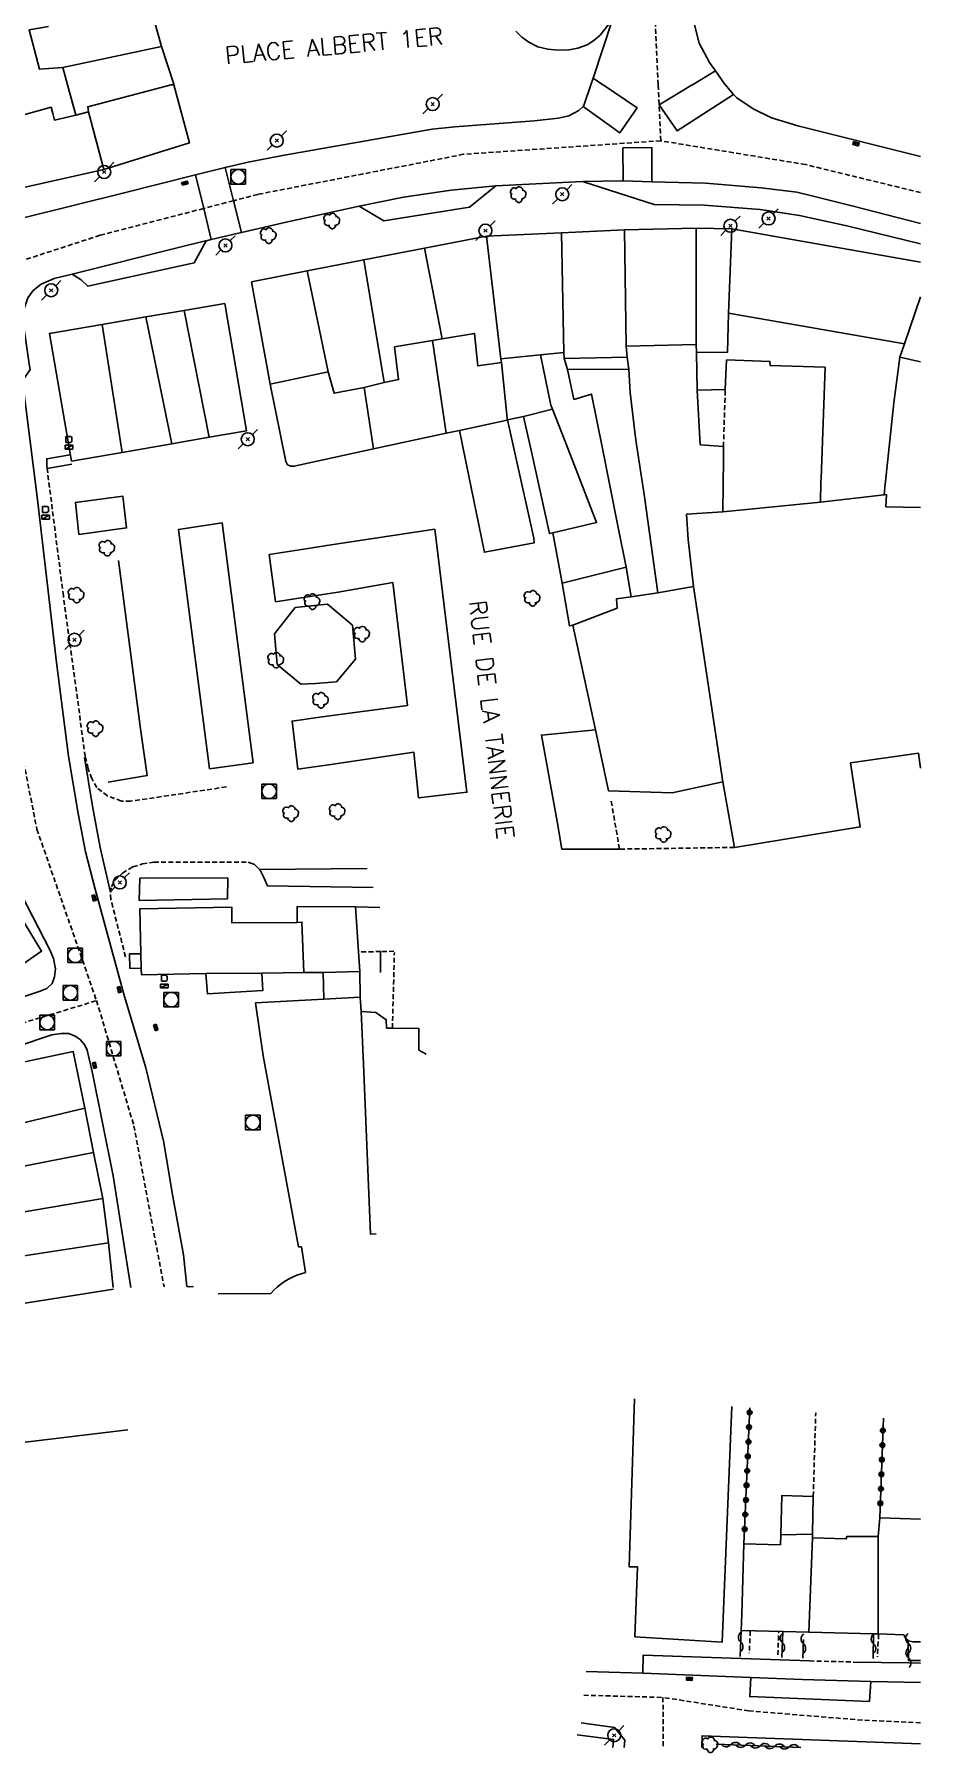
# Model space of a CAD drawing. Header units: millimetres. Extents: x 267000 to 268000, y 124999 to 126000.
# Drawn here: x 267908.9 to 268000, y 124999.5 to 125176.2 of the extents above; entities that cross this region are included whole.
import ezdxf
from ezdxf.enums import TextEntityAlignment as Align

# ---------------------------------------------------------------- set-up
doc = ezdxf.new("R2010")
doc.units = ezdxf.units.MM
doc.linetypes.add('DASHED', pattern=[0.75, 0.5, -0.25])
doc.layers.get('0').update_dxf_attribs({"linetype": 'CONTINUOUS'})
for name, color, linetype in [('W0001', 6, 'DASHED'), ('W0006', 2, 'CONTINUOUS'), ('W0008', 7, 'CONTINUOUS'), ('W0014', 7, 'CONTINUOUS'), ('W0020', 2, 'CONTINUOUS'), ('W0021', 2, 'CONTINUOUS'), ('W0101', 7, 'CONTINUOUS'), ('W0104', 1, 'CONTINUOUS'), ('W0105', 7, 'CONTINUOUS'), ('W0112', 1, 'DASHED'), ('W0300', 7, 'CONTINUOUS'), ('W0310', 3, 'CONTINUOUS'), ('W0323', 7, 'CONTINUOUS'), ('W0333', 7, 'CONTINUOUS'), ('W0401', 7, 'CONTINUOUS'), ('W0420', 7, 'CONTINUOUS'), ('W0438', 7, 'CONTINUOUS'), ('W0473', 7, 'CONTINUOUS'), ('W0989', 7, 'CONTINUOUS'), ('W1102', 7, 'CONTINUOUS')]:
    doc.layers.add(name, color=color, linetype=linetype)
doc.styles.get("Standard").update_dxf_attribs({"font": 'romans.shx', "width": 0.85})

# ---------------------------------------------------------------- blocks, each defined once
blk = doc.blocks.new('T401')
for p, q in [((-0.3, 0.3), (0, 0.3)), ((-0.3, -0.25), (-0.3, 0.3)), ((-0.3, 0.15), (0, 0.15)), ((-0.3, 0), (0, 0)), ((0, 0.3), (0, -0.25)), ((-0.3, -0.15), (0, -0.15)), ((-0.3, -0.25), (-0.3, -0.3)), ((-0.3, -0.3), (0, -0.3)), ((0, -0.3), (0, -0.25))]:
    blk.add_line(p, q)
blk = doc.blocks.new('T420')
for p, q in [((0.75, 0.75), (-0.75, 0.75)), ((-0.75, 0.75), (-0.75, -0.75)), ((0.75, 0.75), (0.75, -0.75)), ((0.75, -0.75), (-0.75, -0.75))]:
    blk.add_line(p, q)
blk.add_ellipse((0, 0), major_axis=(-0.53, 0.53), ratio=1, start_param=3.926991, end_param=10.210176)
blk = doc.blocks.new('T473')
for p, q in [((-0.166667, 0.166667), (0.166667, -0.166667)), ((-0.166667, -0.166667), (0.166667, 0.166667)), ((0.500001, 0.500001), (1.000002, 1.000002)), ((-1.000002, -1.000002), (-0.500001, -0.500001))]:
    blk.add_line(p, q)
blk.add_ellipse((0, 0), major_axis=(0.471405, 0.471405), ratio=1, start_param=5.4977871438, end_param=11.780972451)
blk = doc.blocks.new('T300')
for p, q in [((-0.8, 0.51), (-0.86, 0.34)), ((-0.86, 0.34), (-0.86, 0.17)), ((-0.86, 0.17), (-0.74, 0.06)), ((-0.69, 0.63), (-0.8, 0.51)), ((-0.8, -0.06), (-0.74, 0.06)), ((-0.74, 0.06), (-0.69, 0.11)), ((-0.57, 0.69), (-0.69, 0.63)), ((-0.46, 0.69), (-0.57, 0.69)), ((-0.29, 0.63), (-0.46, 0.69)), ((-0.29, 0.63), (-0.17, 0.74)), ((-0.23, 0.57), (-0.29, 0.63)), ((-0.17, 0.74), (-0.06, 0.8)), ((-0.06, 0.8), (0.06, 0.8)), ((0.06, 0.8), (0.23, 0.74)), ((0.23, 0.74), (0.34, 0.63)), ((0.34, 0.63), (0.4, 0.51)), ((0.46, 0.46), (0.34, 0.46)), ((0.4, 0.51), (0.4, 0.46)), ((0.57, 0.4), (0.46, 0.46)), ((0.57, 0.4), (0.69, 0.29)), ((0.69, 0.29), (0.74, 0.17)), ((0.74, 0.06), (0.69, -0.17)), ((0.74, 0.17), (0.74, 0.06)), ((-0.8, -0.17), (-0.8, -0.06)), ((-0.8, -0.23), (-0.8, -0.17)), ((-0.74, -0.34), (-0.8, -0.23)), ((-0.69, -0.4), (-0.74, -0.34)), ((-0.51, -0.46), (-0.69, -0.4)), ((-0.4, -0.46), (-0.51, -0.46)), ((-0.4, -0.46), (-0.34, -0.46)), ((-0.34, -0.46), (-0.34, -0.4)), ((-0.34, -0.51), (-0.34, -0.46)), ((-0.29, -0.63), (-0.34, -0.51)), ((-0.17, -0.74), (-0.29, -0.63)), ((-0.06, -0.8), (-0.17, -0.74)), ((0.06, -0.8), (-0.06, -0.8)), ((0.17, -0.74), (0.06, -0.8)), ((0.23, -0.69), (0.17, -0.74)), ((0.29, -0.46), (0.23, -0.46)), ((0.29, -0.63), (0.23, -0.69)), ((0.46, -0.4), (0.29, -0.46)), ((0.34, -0.51), (0.29, -0.63)), ((0.34, -0.51), (0.34, -0.46)), ((0.57, -0.34), (0.46, -0.4)), ((0.63, -0.29), (0.57, -0.34)), ((0.69, -0.17), (0.63, -0.29))]:
    blk.add_line(p, q)
blk = doc.blocks.new('T438')
for p, q in [((-0.4, 0.2), (0.4, 0.2)), ((-0.4, -0.2), (-0.4, 0.2)), ((0.15, 1.1), (-0.3, 1.1)), ((-0.3, 1.1), (-0.3, 0.5)), ((-0.3, 0.5), (0.15, 0.5)), ((0.3, 0.65), (0.3, 0.95)), ((0.4, 0.2), (0.4, -0.2))]:
    blk.add_line(p, q)
at = {"flags": 128}
for points in [[(-0.4, -0.2), (0.4, 0.2)], [(0.4, -0.2), (-0.4, -0.2)]]:
    blk.add_lwpolyline(points, dxfattribs=at)
for centre, major_axis, start_param, end_param in [((0.15, 0.95), (0.106, -0.106), 0.785398, 2.356194), ((0.15, 0.65), (0.106, 0.106), 3.926991, 5.497787)]:
    blk.add_ellipse(centre, major_axis=major_axis, ratio=1, start_param=start_param, end_param=end_param)
blk = doc.blocks.new('t323o')
at = {"color": 0, "linetype": 'Continuous'}
for radius in [0.25, 0.15]:
    blk.add_circle((0, 0), radius, dxfattribs=at)
blk = doc.blocks.new('t310o')
at = {"color": 0, "linetype": 'Continuous'}
for centre, start, end in [((-0.5, 0.38), 216.8699, 323.1304), ((0.5, -0.37), 36.8699, 143.1303)]:
    blk.add_arc(centre, 0.625, start, end, dxfattribs=at)

msp = doc.modelspace()

# ---------------------------------------------------------------- linework, layer by layer
at = {"layer": 'W0001'}
for points in [[(267973.02, 125171), (267973.02, 125171.02), (267972.64, 125179.15), (267968.79, 125188.05), (267957.89, 125193.18), (267955, 125194.53), (267953.85, 125195.07), (267937.19, 125203.11), (267926.18, 125209.97), (267919.96, 125215.99)], [(267973.29, 125165.26), (267973.02, 125171)], [(268000, 125159.93), (267988.19, 125162.81), (267973.29, 125165.26), (267953.02, 125163.87), (267931.88, 125159.75), (267929.35, 125159.09), (267926.3, 125158.3), (267915.65, 125155.54), (267902.87, 125151.39), (267880.79, 125147.48), (267857.77, 125144.9), (267840.23, 125144.13), (267838.04, 125144.74), (267835.19, 125145.53), (267826.86, 125147.85), (267818, 125157.33), (267811.95, 125165.7)], [(267902.87, 125151.39), (267903.74, 125144.65), (267904.15, 125141.54), (267904.68, 125137.42), (267905.46, 125113.11), (267909.15, 125094.45), (267915.28, 125076.81)], [(267884.6, 125066.56), (267900.39, 125072.29), (267915.28, 125076.81)], [(267915.28, 125076.81), (267919.12, 125063.95), (267922.22, 125047.36)], [(267965.37, 125005.36), (267973.51, 125005.14)], [(267973.51, 125005.14), (267973.55, 125000)], [(268000, 125002.53), (267994.02, 125002.8), (267982.35, 125003.75), (267973.51, 125005.14)]]:
    msp.add_lwpolyline(points, dxfattribs=at)
at = {"layer": 'W0006'}
for points in [[(267956.34, 125160.62), (267953.61, 125158.42), (267944.81, 125157.02), (267942.27, 125158.53)], [(267926.54, 125154.97), (267925.33, 125152.69), (267914.38, 125150.29), (267913.7, 125150.95), (267912.77, 125151.53)], [(267953.23, 125132.28), (267952.58, 125135.46)], [(267957.49, 125136.73), (267957.53, 125136.54), (267958.28, 125133.15)], [(267958.28, 125133.15), (267960.23, 125124.37), (267960.28, 125123.91), (267955.16, 125122.94), (267955.13, 125123.09), (267953.23, 125132.28)], [(267936.15, 125123.2), (267939.39, 125123.71), (267950.05, 125125.3), (267953.36, 125098.24), (267948.38, 125097.67)], [(267936.31, 125118.24), (267933.69, 125117.85), (267933.02, 125122.7), (267936.15, 125123.2)], [(267917.55, 125122.07), (267919.81, 125104.77), (267920.49, 125099.96), (267916.49, 125099.29)], [(267938.47, 125105.99), (267947.26, 125107.18), (267945.74, 125119.81), (267940.12, 125118.82), (267936.31, 125118.24)], [(267939.61, 125101.15), (267935.99, 125100.62), (267935.39, 125105.57), (267938.47, 125105.99)], [(267969.04, 125092.4), (267963.11, 125092.4), (267962.62, 125095.23), (267961.01, 125104.13), (267966.57, 125104.66)], [(267948.38, 125097.67), (267947.9, 125102.36), (267939.61, 125101.15)], [(267932.02, 125090.29), (267943.09, 125090.42)], [(267994.87, 125006.79), (267994.74, 125004.72), (267982.43, 125005.23), (267982.56, 125007.19)]]:
    msp.add_lwpolyline(points, dxfattribs=at)
at = {"layer": 'W0006', "const_width": 0.003}
msp.add_lwpolyline([(267957.48, 125136.74), (267957.49, 125136.73)], dxfattribs=at)
at = {"layer": 'W0006'}
for points in [[(267913.45, 125124.76), (267913.11, 125128.06), (267917.99, 125128.7), (267918.37, 125125.44)], [(267926.89, 125100.64), (267923.69, 125125.29), (267928.21, 125125.96), (267931.38, 125101.28)]]:
    msp.add_lwpolyline(points, close=True, dxfattribs=at)
at = {"layer": 'W0008'}
for points in [[(267979.93, 125171), (267979.91, 125171.02), (267978.9, 125172.46), (267978.3, 125173.3), (267977.24, 125175.31), (267975.91, 125180.62), (267975.32, 125183.02)], [(268000, 125163.66), (267987.37, 125166.79), (267984.66, 125167.61), (267982.77, 125168.56), (267981.09, 125169.68), (267980.78, 125170.03), (267980.03, 125170.87), (267979.93, 125171)], [(267942.27, 125158.53), (267946.85, 125159.46), (267951.73, 125160.19), (267956.34, 125160.62)], [(267965.23, 125161.07), (267969.29, 125161.14), (267969.41, 125161.13), (267972.38, 125161.05), (267977.9, 125160.9), (267983.62, 125160.43), (267987.29, 125159.96), (267988.97, 125159.58), (267993.07, 125158.54), (268000, 125156.75)], [(267912.77, 125151.53), (267923.72, 125154.29), (267926.49, 125154.96)], [(267925.26, 125047.4), (267924.81, 125047.38), (267924.58, 125047.42), (267924.21, 125050.67), (267923.06, 125057.04), (267922.2, 125062.22), (267920.36, 125069.91), (267918.07, 125077.49)], [(267971.45, 125007.64), (267965.61, 125007.79)], [(267977.5, 125000), (267977.53, 125001.2), (268000, 125000.35)]]:
    msp.add_lwpolyline(points, dxfattribs=at)
at = {"layer": 'W0014'}
for points in [[(267951.54, 125192.24), (267953.46, 125191.32), (267956.36, 125189.92), (267964.77, 125185.88), (267965.01, 125185.73), (267966.42, 125184.86), (267967.71, 125183.8), (267968.44, 125182.72), (267968.84, 125181.6), (267968.94, 125180.14), (267968.68, 125178.82), (267968.32, 125177.73), (267966.32, 125171.71), (267966.09, 125171.02), (267966.08, 125171)], [(267966.08, 125171), (267965.38, 125168.88), (267965.3, 125168.8), (267964.85, 125168.38), (267963.83, 125167.82), (267962.77, 125167.58), (267960.26, 125167.31), (267952.11, 125166.69), (267949.77, 125166.45), (267934.39, 125163.74), (267930.86, 125163.07), (267928.49, 125162.53), (267925.46, 125161.76), (267918, 125159.86), (267902.35, 125156)], [(267956.34, 125160.62), (267965.23, 125161.07)], [(267926.49, 125154.96), (267926.54, 125154.97), (267927.08, 125155.1), (267930.17, 125155.82), (267934.77, 125156.9), (267942.27, 125158.53)], [(267912.77, 125151.53), (267910.92, 125151.1), (267909.6, 125150.52), (267908.77, 125149.87), (267908.23, 125149.09), (267907.82, 125147.91), (267907.71, 125146.73), (267907.94, 125145.17), (267908.39, 125142.08), (267908.44, 125141.75)], [(267918.07, 125077.49), (267915.13, 125088.28), (267914.15, 125092.12), (267913.4, 125096.06), (267912.41, 125101.97), (267911.17, 125111.61), (267909.17, 125128.65), (267907.66, 125140.56), (267908.44, 125141.75)], [(267916.7, 125087.92), (267915.66, 125092.55), (267914.85, 125096.82), (267914.05, 125101.81)], [(267930.86, 125091.06), (267931.51, 125090.82), (267932.02, 125090.29), (267932.09, 125090.22), (267932.47, 125089.49), (267932.84, 125088.62), (267943.73, 125088.44)], [(267906.97, 125088.82), (267910.47, 125082.04), (267910.84, 125081.15), (267911.07, 125080.09), (267910.97, 125079.26), (267910.71, 125078.57), (267910.18, 125078.07), (267909.39, 125077.74), (267903.66, 125075.84)], [(267944.39, 125086.4), (267941.91, 125086.46)], [(267893.23, 125067.42), (267910.67, 125073.29), (267911.63, 125073.44), (267912.44, 125073.42), (267913.09, 125073.15), (267913.61, 125072.81), (267914.09, 125072.22), (267914.32, 125071.72), (267914.86, 125069.36), (267916.98, 125058.78), (267918.2, 125051.17), (267918.79, 125047.32)], [(267971.45, 125007.64), (267971.48, 125009.49), (267988.57, 125008.89)], [(267993.11, 125008.78), (267998.8, 125008.68)], [(268000, 125006.66), (267994.87, 125006.79), (267987.87, 125006.98), (267982.56, 125007.19), (267971.45, 125007.64)], [(267969.54, 125000), (267969.58, 125000.73), (267968.53, 125002.06), (267965.09, 125002.51)]]:
    msp.add_lwpolyline(points, dxfattribs=at)
at = {"layer": 'W0020'}
for points in [[(267978.9, 125172.46), (267976.54, 125171.02), (267976.5, 125171)], [(267967.37, 125171), (267970.85, 125168.65), (267969.07, 125166.07), (267965.3, 125168.8)], [(267966.32, 125171.71), (267967.34, 125171.02), (267967.37, 125171)], [(267976.5, 125171), (267973.13, 125168.95), (267974.96, 125166.28), (267980.78, 125170.03)], [(267969.41, 125161.13), (267969.4, 125164.53), (267972.37, 125164.57), (267972.38, 125161.05)], [(267930.17, 125155.82), (267929.35, 125159.09), (267928.49, 125162.53)], [(267925.46, 125161.76), (267926.3, 125158.3), (267927.08, 125155.1)]]:
    msp.add_lwpolyline(points, dxfattribs=at)
at = {"layer": 'W0021'}
msp.add_lwpolyline([(268000, 125154.67), (267992.43, 125156.51), (267987.55, 125157.59), (267983.51, 125158.19), (267977.76, 125158.63), (267972.6, 125158.69), (267965.23, 125161.07)], dxfattribs=at)
at = {"layer": 'W0101'}
for points in [[(267920.74, 125179.38), (267921.97, 125174.96)], [(267911.83, 125172.81), (267909.4, 125172.62), (267908.35, 125176.66), (267910.33, 125177.02)], [(267921.97, 125174.96), (267923.21, 125171.07)], [(267912.31, 125171), (267912.31, 125171.02), (267911.83, 125172.81)], [(267923.22, 125171), (267924.83, 125165.04), (267916.03, 125162.3), (267890.55, 125156.59)], [(267901.68, 125171), (267901.98, 125169.4), (267903.49, 125169.71), (267904.2, 125166.95), (267910.61, 125168.71), (267910.77, 125168.08), (267910.95, 125167.39), (267913.15, 125167.88)], [(267913.15, 125167.88), (267912.31, 125171)], [(267923.21, 125171.07), (267923.22, 125171.02), (267923.22, 125171)], [(267936.95, 125151.89), (267942.75, 125153.01), (267948.99, 125154.21), (267955.38, 125155.45)], [(267955.38, 125155.45), (267963.08, 125155.8), (267969.56, 125156.09)], [(267969.56, 125156.09), (267976.93, 125156.27)], [(267976.93, 125156.27), (267980.58, 125156.22)], [(267980.58, 125156.22), (268000, 125152.76)], [(267931.21, 125150.74), (267936.95, 125151.89)], [(267939.1, 125141.5), (267933.13, 125140.23), (267931.21, 125150.74)], [(267912.69, 125132.29), (267910.43, 125145.44), (267915.85, 125146.37), (267920.36, 125147.15), (267924.3, 125147.82), (267928.46, 125148.54)], [(267928.46, 125148.54), (267930.71, 125135.44), (267926.86, 125134.77), (267923.02, 125134.09), (267917.92, 125133.2), (267912.69, 125132.29)], [(267980.24, 125147.52), (267980.16, 125143.53), (267976.95, 125143.49), (267976.92, 125144.31)], [(267998.34, 125144.38), (267980.24, 125147.52)], [(267969.72, 125144.13), (267969.83, 125143.01), (267963.36, 125142.85), (267963.32, 125143.48), (267960.91, 125143.24), (267956.85, 125142.84), (267956.92, 125142.44), (267954.48, 125142.1), (267954.14, 125145.44), (267950.8, 125144.88), (267949.82, 125144.71), (267945.92, 125144.06), (267946.33, 125140.69), (267944.86, 125140.38), (267942.79, 125139.88), (267939.7, 125139.29), (267939.1, 125141.5)], [(267976.92, 125144.31), (267969.72, 125144.13)], [(268000, 125142.51), (267997.88, 125142.99), (267998.34, 125144.38)], [(267904.82, 125089.78), (267909.63, 125081.9), (267907.25, 125080.24), (267907.59, 125079.85), (267903.66, 125077.2)], [(267936.36, 125051.49), (267936.03, 125051.49), (267932.4, 125071.12), (267931.62, 125076.58), (267938.65, 125076.97), (267942.38, 125077.18), (267942.47, 125075.7), (267942.71, 125070.27), (267943.45, 125052.79), (267944.02, 125052.81)], [(267903.19, 125069.52), (267912.88, 125071.57), (267914.06, 125065.74), (267914.98, 125061.2), (267915.94, 125056.47)], [(267915.94, 125056.47), (267916.5, 125051.91), (267916.99, 125047.32)], [(267933.19, 125046.67), (267933.51, 125047.02), (267933.86, 125047.34), (267934.22, 125047.64), (267934.61, 125047.91), (267935.02, 125048.16), (267935.44, 125048.37), (267935.88, 125048.56), (267936.33, 125048.71), (267936.76, 125048.85)], [(267927.8, 125046.66), (267933.19, 125046.67)], [(267995.65, 125021.69), (267995.81, 125023.6), (268000, 125023.49)], [(267985.6, 125020.85), (267981.84, 125020.95), (267981.63, 125013.67), (267981.54, 125012.03), (267985.84, 125011.92), (267988.52, 125011.86)], [(267985.6, 125020.85), (267985.62, 125021.87), (267988.88, 125021.93), (267988.87, 125021.57)], [(267988.87, 125021.57), (267992.36, 125021.46), (267992.42, 125021.7), (267995.65, 125021.69)], [(267998.29, 125011.58), (267995.63, 125011.67), (267995.17, 125011.68), (267988.52, 125011.86)], [(268000, 125010.84), (267999.2, 125010.86), (267998.77, 125010.95), (267998.72, 125010.99), (267998.47, 125011.21), (267998.29, 125011.58)], [(267964.68, 125001.28), (267968.44, 125000.82), (267968.35, 125000)]]:
    msp.add_lwpolyline(points, dxfattribs=at)
for points in [[(267921.97, 125174.96), (267921.97, 125174.96)], [(267911.83, 125172.81), (267911.83, 125172.81)], [(267923.21, 125171.07), (267923.21, 125171.07)], [(267913.15, 125167.88), (267913.15, 125167.88)], [(267955.38, 125155.45), (267955.38, 125155.45)], [(267969.56, 125156.09), (267969.56, 125156.09)], [(267976.93, 125156.27), (267976.93, 125156.27)], [(267980.58, 125156.22), (267980.58, 125156.22)], [(267936.95, 125151.89), (267936.95, 125151.89)], [(267980.24, 125147.52), (267980.24, 125147.52)], [(267976.92, 125144.31), (267976.92, 125144.31)], [(267998.34, 125144.38), (267998.34, 125144.38)], [(267969.72, 125144.13), (267969.72, 125144.13)], [(267939.1, 125141.5), (267939.1, 125141.5)], [(267919.89, 125079.45), (267919.87, 125080.12), (267919.72, 125086.24), (267929.18, 125086.44), (267929.18, 125084.83), (267935.9, 125084.85), (267935.89, 125086.49), (267941.91, 125086.46), (267942.21, 125081.82), (267942.34, 125079.81), (267938.59, 125079.71), (267936.58, 125079.72), (267932.28, 125079.65), (267926.51, 125079.59)], [(267915.94, 125056.47), (267915.94, 125056.47)], [(267933.19, 125046.67), (267933.19, 125046.67)], [(267985.6, 125020.85), (267985.6, 125020.85)], [(267988.87, 125021.57), (267988.87, 125021.57)], [(267995.65, 125021.69), (267995.65, 125021.69)], [(267988.52, 125011.86), (267988.52, 125011.86)], [(267998.29, 125011.58), (267998.29, 125011.58)]]:
    msp.add_lwpolyline(points, close=True, dxfattribs=at)
at = {"layer": 'W0104'}
for points in [[(267949.82, 125144.71), (267951.21, 125135.17)], [(267956.92, 125142.44), (267957.48, 125136.74), (267957.49, 125136.73), (267957.51, 125136.53)], [(267963.75, 125133.53), (267962.15, 125137.66), (267962, 125138.06), (267960.91, 125143.24)], [(267963.36, 125142.85), (267963.69, 125141.73), (267964.36, 125138.66), (267966.17, 125139.2), (267967.26, 125133.77)], [(267969.83, 125143.01), (267969.99, 125141.78), (267970.13, 125139.38)], [(267977.33, 125134), (267977.02, 125139.61), (267976.95, 125143.49)], [(267980.04, 125142.72), (267979.92, 125139.68), (267977.02, 125139.61)], [(267980.04, 125142.72), (267980.04, 125142.72)], [(267990.18, 125141.96), (267984.54, 125142.14), (267984.5, 125142.57), (267980.04, 125142.72)], [(267997.26, 125138.32), (267997.88, 125142.99)], [(267969.99, 125141.78), (267963.69, 125141.73)], [(267963.69, 125141.73), (267963.69, 125141.73)], [(267969.99, 125141.78), (267969.99, 125141.78)], [(267989.76, 125130.53), (267990.18, 125141.96)], [(267990.18, 125141.96), (267990.18, 125141.96)], [(267943.77, 125133.56), (267935.61, 125131.79), (267935.25, 125131.79), (267934.92, 125131.93), (267934.73, 125132.26), (267933.13, 125140.23)], [(267943.77, 125133.56), (267942.79, 125139.88)], [(267970.13, 125139.38), (267970.13, 125139.38)], [(267970.64, 125135.02), (267970.13, 125139.38)], [(267977.02, 125139.61), (267977.02, 125139.61)], [(267962.15, 125137.66), (267959.19, 125136.9)], [(267962.15, 125137.66), (267962.15, 125137.66)], [(267997.26, 125138.32), (267996.3, 125129.24)], [(267997.26, 125138.32), (267997.26, 125138.32)], [(267957.51, 125136.53), (267952.58, 125135.46), (267951.21, 125135.17)], [(267959.19, 125136.9), (267957.53, 125136.54), (267957.51, 125136.53)], [(267959.98, 125133.27), (267959.19, 125136.9)], [(267951.21, 125135.17), (267943.77, 125133.56)], [(267967.26, 125133.77), (267968.88, 125125.67), (267969.72, 125121.41), (267963.15, 125119.74), (267962.2, 125124.92), (267966.68, 125125.99), (267963.75, 125133.53)], [(267970.64, 125135.02), (267970.64, 125135.02)], [(267970.64, 125135.02), (267970.79, 125134.02)], [(267970.79, 125134.02), (267971.58, 125128.88), (267972.98, 125118.76)], [(267977.33, 125134), (267979.73, 125133.81), (267979.72, 125132.52)], [(267962.2, 125124.92), (267961.84, 125124.86), (267959.98, 125133.27)], [(267979.72, 125132.52), (267979.65, 125127.11)], [(267989.72, 125128.1), (267989.75, 125130.24), (267989.76, 125130.53)], [(267996.26, 125128.85), (267989.72, 125128.1), (267979.65, 125127.11), (267975.94, 125126.85), (267976.11, 125124.25)], [(267996.3, 125129.24), (267996.26, 125128.85)], [(268000, 125127.53), (267996.43, 125127.61), (267996.49, 125128.86), (267996.26, 125128.85)], [(267979.65, 125127.11), (267979.65, 125127.11)], [(267989.72, 125128.1), (267989.72, 125128.1)], [(267962.2, 125124.92), (267962.2, 125124.92)], [(267976.11, 125124.25), (267976.11, 125124.25)], [(267976.65, 125119.4), (267976.11, 125124.25)], [(267969.72, 125121.41), (267969.72, 125121.41)], [(267969.72, 125121.41), (267970.25, 125118.36)], [(267964.25, 125115.42), (267963.89, 125115.36), (267963.15, 125119.74)], [(267963.15, 125119.74), (267963.15, 125119.74)], [(267970.25, 125118.36), (267970.25, 125118.36)], [(267972.98, 125118.76), (267972.98, 125118.76)], [(267976.65, 125119.4), (267976.65, 125119.4)], [(267936.3, 125109.36), (267933.84, 125111.39), (267933.57, 125114.54), (267935.71, 125117.26), (267936.34, 125117.32)], [(267936.34, 125117.32), (267939.02, 125117.59), (267941.6, 125115.42), (267941.91, 125111.95), (267939.94, 125109.59), (267937.78, 125109.45)], [(267964.25, 125115.42), (267964.25, 125115.42)], [(267937.78, 125109.45), (267936.3, 125109.36)], [(267999.77, 125102.26), (267992.78, 125101.29)], [(268000, 125100.71), (267999.77, 125102.26)], [(267992.78, 125101.29), (267993.79, 125094.69), (267980.85, 125092.57), (267979.68, 125099.33)], [(267992.78, 125101.29), (267992.78, 125101.29)], [(267979.68, 125099.33), (267979.68, 125099.33)], [(267932.28, 125079.65), (267932.36, 125077.84), (267926.7, 125077.51), (267926.51, 125079.59)], [(267938.65, 125076.97), (267938.59, 125079.71)], [(267942.34, 125079.81), (267942.38, 125077.18)], [(267942.47, 125075.7), (267944, 125075.58), (267945.07, 125074.84), (267945.09, 125073.99), (267945.7, 125073.98), (267948.42, 125073.93), (267948.42, 125071.71), (267949.18, 125071.31)], [(267936.76, 125048.85), (267936.36, 125051.49)], [(267980.58, 125035.07), (267979.59, 125010.81), (267970.63, 125011.38), (267970.9, 125018.56), (267970.04, 125018.57), (267970.57, 125035.85)], [(267985.62, 125021.87), (267985.74, 125025.92), (267988.96, 125025.81), (267988.88, 125021.93)]]:
    msp.add_lwpolyline(points, dxfattribs=at)
for points in [[(267974.47, 125098.2), (267967.92, 125098.38), (267966.57, 125104.66), (267964.25, 125115.42), (267968.8, 125117.17), (267968.73, 125118.13), (267970.25, 125118.36), (267972.98, 125118.76), (267976.65, 125119.4), (267979.68, 125099.33)], [(267919.66, 125087.12), (267919.73, 125089.41), (267928.77, 125089.43), (267928.73, 125087.3)]]:
    msp.add_lwpolyline(points, close=True, dxfattribs=at)
at = {"layer": 'W0105'}
for points in [[(267910.16, 125131.8), (267910.16, 125132.56), (267912.57, 125132.94)], [(267912.73, 125131.99), (267910.2, 125131.54)], [(267919.87, 125080.12), (267919.87, 125080.12), (267918.69, 125080.14), (267918.67, 125081.62), (267919.83, 125081.63)], [(267944.49, 125081.86), (267944.48, 125079.72)]]:
    msp.add_lwpolyline(points, dxfattribs=at)
at = {"layer": 'W0112'}
for points in [[(267979.73, 125133.81), (267979.92, 125139.68)], [(267928.63, 125098.8), (267918.79, 125097.32), (267917.84, 125097.34), (267916.41, 125097.89), (267915.31, 125098.72), (267914.8, 125099.65), (267914.42, 125100.67), (267914.12, 125101.92), (267911.87, 125118.45), (267910.2, 125131.54), (267910.16, 125131.8)], [(267980.85, 125092.57), (267969.04, 125092.4), (267968.2, 125097.32)], [(267918.26, 125081.32), (267916.75, 125087.23), (267916.7, 125087.92), (267916.81, 125088.54), (267917.18, 125089.22), (267917.94, 125089.93), (267919, 125090.57), (267919.99, 125090.88), (267921.17, 125091.06), (267930.86, 125091.06)], [(267945.86, 125081.89), (267944.49, 125081.86), (267942.21, 125081.82)], [(267945.7, 125073.98), (267945.9, 125081.77)], [(267988.96, 125025.81), (267989.22, 125034.4)], [(267982.48, 125011.96), (267982.39, 125009.68)], [(267985.32, 125009.51), (267985.41, 125011.88)], [(267995.68, 125011.63), (267995.56, 125009.32)], [(267998.68, 125009.28), (267998.72, 125010.89), (267998.72, 125010.99)], [(267988.57, 125008.89), (267993.11, 125008.78)]]:
    msp.add_lwpolyline(points, dxfattribs=at)
at = {"layer": 'W0310'}
for points in [[(267981.54, 125012.03), (267981.45, 125009.33)], [(267985.84, 125011.92), (267985.72, 125009.26)], [(267995.17, 125011.68), (267995.12, 125009.15)], [(267987.96, 125011.1), (267987.89, 125009.16)], [(267998.72, 125010.89), (267998.75, 125008.95), (268000, 125008.93)], [(267978.99, 125000.33), (267987.69, 125000)]]:
    msp.add_lwpolyline(points, dxfattribs=at)
at = {"layer": 'W0323'}
for points in [[(267982.45, 125034.93), (267981.84, 125020.95)], [(267995.81, 125023.6), (267996.17, 125033.86)], [(267998.8, 125008.68), (268000, 125008.66)]]:
    msp.add_lwpolyline(points, dxfattribs=at)
at = {"layer": 'W0333'}
msp.add_lwpolyline([(267968.32, 125177.73), (267967.04, 125176.14), (267966.41, 125175.58), (267965.72, 125175.12), (267964.76, 125174.78), (267963.87, 125174.62), (267962.75, 125174.58), (267961.66, 125174.68), (267960.64, 125174.94), (267959.71, 125175.4), (267959.02, 125175.92), (267958.39, 125176.55)], dxfattribs=at)
at = {"layer": 'W1102'}
for points in [[(267921.97, 125174.96), (267911.83, 125172.81)], [(267914.47, 125168.24), (267914.37, 125168.77), (267922.95, 125171)], [(267922.95, 125171), (267923.04, 125171.02), (267923.21, 125171.07)], [(267913.15, 125167.88), (267914.47, 125168.24), (267916.03, 125162.3)], [(267914.47, 125168.24), (267914.47, 125168.24)], [(267956.85, 125142.84), (267955.38, 125155.45)], [(267963.32, 125143.48), (267963.08, 125155.8)], [(267969.56, 125156.09), (267969.72, 125144.13)], [(267976.92, 125144.31), (267976.93, 125156.27)], [(267980.24, 125147.52), (267980.58, 125156.22)], [(267942.75, 125153.01), (267944.86, 125140.38)], [(267948.99, 125154.21), (267950.8, 125144.88)], [(267939.1, 125141.5), (267936.95, 125151.89)], [(267924.3, 125147.82), (267926.86, 125134.77)], [(267998.34, 125144.38), (268000, 125149.2)], [(267917.92, 125133.2), (267915.85, 125146.37)], [(267920.36, 125147.15), (267923.02, 125134.09)], [(267935.9, 125084.85), (267936.39, 125084.89), (267936.58, 125079.72)], [(267914.06, 125065.74), (267904.43, 125063.47)], [(267905.29, 125059.29), (267914.98, 125061.2)], [(267905.44, 125054.68), (267915.94, 125056.47)], [(267905.33, 125050.2), (267916.5, 125051.91)], [(267917.01, 125047.12), (267906, 125045.38)], [(267907.93, 125031.4), (267918.49, 125032.67)], [(267988.87, 125021.57), (267988.52, 125011.86)], [(267995.65, 125021.69), (267995.63, 125011.67)]]:
    msp.add_lwpolyline(points, dxfattribs=at)

# ---------------------------------------------------------------- block references
at = {"layer": 'W0300'}
for p, rotation in [((267958.69, 125159.72), 359.9999899820874), ((267939.52, 125157), 359.9999899820874), ((267932.99, 125155.5), 359.9999899820874), ((267916.4, 125123.35), 359.9999899820874), ((267913.24, 125118.52), 359.9999899820874), ((267937.49, 125117.85), 359.9999899823337), ((267960.12, 125118.19), 359.9999899823337), ((267942.6, 125114.51), 359.9999899823337), ((267933.76, 125111.83), 359.9999899820874), ((267938.36, 125107.7), 359.9999899823337), ((267915.19, 125104.79), 359.9999899820874), ((267935.3, 125096.04), 359.9999899820874), ((267940.08, 125096.25), 359.9999899820874), ((267973.59, 125093.9), 359.9999899823337), ((267978.4, 125000.26), 359.9999899820874)]:
    msp.add_blockref('T300', p, dxfattribs=dict(at, rotation=rotation))
at = {"layer": 'W0310'}
for p, rotation in [((267981.5, 125010.83), 268.1968395160333), ((267985.79, 125010.75), 267.466630856875), ((267987.94, 125010.66), 268.0839746262323), ((267995.15, 125010.65), 268.7796827461304), ((267998.72, 125010.7), 271.0040500459017), ((267998.75, 125009.2), 271.0040500459017), ((267980.49, 125000.28), 357.8007710105124), ((267981.99, 125000.22), 357.8007710105124), ((267983.49, 125000.16), 357.8007710105124), ((267984.99, 125000.1), 357.8007710105124), ((267986.49, 125000.05), 357.8007710105124)]:
    msp.add_blockref('t310o', p, dxfattribs=dict(at, rotation=rotation))
at = {"layer": 'W0323'}
for p, rotation in [((267982.42, 125034.44), 267.5360077321523), ((267982.36, 125032.94), 267.5360077321523), ((267996.12, 125032.59), 88.02802014144197), ((267982.3, 125031.44), 267.5360077321523), ((267996.07, 125031.09), 88.02802014144197), ((267982.23, 125029.94), 267.5360077321523), ((267996.02, 125029.59), 88.02802014144197), ((267982.17, 125028.45), 267.5360077321523), ((267995.97, 125028.09), 88.02802014144197), ((267982.1, 125026.95), 267.5360077321523), ((267995.92, 125026.6), 88.02802014144197), ((267981.97, 125023.95), 267.5360077321523), ((267982.04, 125025.45), 267.5360077321523), ((267995.86, 125025.1), 88.02802014144197), ((267981.91, 125022.45), 267.5360077321523)]:
    msp.add_blockref('t323o', p, dxfattribs=dict(at, rotation=rotation))
at = {"layer": 'W0401'}
for p, rotation in [((267993.39, 125165.11), 76.058954843355), ((267924.32, 125161.06), 104.2836187581655), ((267915.16, 125087.41), 15.20254307443167), ((267917.76, 125077.97), 15.20254307443167), ((267921.51, 125074.09), 16.857989683946), ((267914.93, 125070.12), 193.091896686449), ((267976.24, 125007.2), 87.68571265990091)]:
    msp.add_blockref('T401', p, dxfattribs=dict(at, rotation=rotation))
at = {"layer": 'W0420', "rotation": 359.9999899820874}
for p in [(267929.85, 125161.55), (267933.02, 125098.34), (267913.09, 125081.47), (267912.59, 125077.62), (267922.96, 125076.91), (267910.21, 125074.57), (267917.04, 125071.87), (267931.35, 125064.28)]:
    msp.add_blockref('T420', p, dxfattribs=at)
at = {"layer": 'W0438', "rotation": 359.9999899820874}
for p in [(267912.44, 125133.74), (267910.04, 125126.54), (267922.25, 125078.32)]:
    msp.add_blockref('T438', p, dxfattribs=at)
at = {"layer": 'W0473', "rotation": 359.9999899820874}
for p in [(267949.84, 125169.04), (267933.81, 125165.28), (267916.07, 125162.05), (267963.16, 125159.76), (267955.26, 125156.02), (267980.45, 125156.52), (267984.37, 125157.27), (267928.53, 125154.5), (267910.62, 125149.88), (267930.83, 125134.56), (267913.02, 125113.93), (267917.67, 125088.97), (267968.5, 125001.24)]:
    msp.add_blockref('T473', p, dxfattribs=at)

# ---------------------------------------------------------------- texts
at = {"layer": 'W0989'}
for s, rotation, p in [('PLACE ALBERT 1ER', 5.1732, (267928.5, 125174.03)), ('RUE DE LA TANNERIE', 276.7743, (267954.44, 125118.01))]:
    msp.add_text(s, height=1.75, rotation=rotation, dxfattribs=at).set_placement(p, align=Align.MIDDLE_LEFT)

doc.saveas('drawing.dxf')
